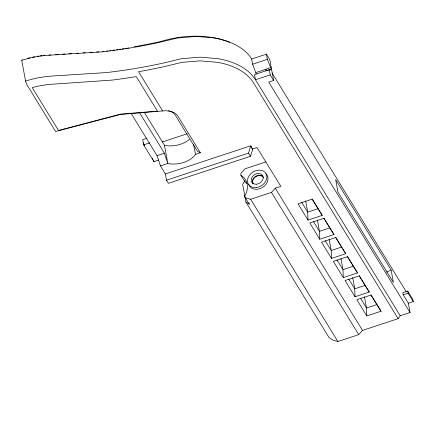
<?xml version="1.0" encoding="UTF-8"?>
<svg xmlns="http://www.w3.org/2000/svg" width="435" height="435" viewBox="0 0 435 435"><rect width="100%" height="100%" fill="white"/><g stroke="black" fill="none" stroke-linecap="round" stroke-linejoin="round"><path stroke-width="0.65" d="M165.376 173.951L166.518 180.177L168.454 183.325L250.462 156.274L248.532 153.125L250.707 145.807L165.376 173.951L160.439 165.904L157.057 155.665L130.973 113.133M250.462 156.274L252.735 149.477L250.707 145.807M244.742 180.694L242.67 184.407L245.9 202.009L329.05 337.576L333.031 340.132L337.859 341.502L358.712 334.624L362.518 330.404L398.145 318.648L400.222 315.767L410.047 312.526L408.334 303.19L403.185 294.789L402.805 292.717L407.72 291.097L412.869 299.492L413.25 301.569L408.334 303.19M160.439 165.904L167.812 163.473A19.934 11.914 -10.4 0 0 195.456 154.354L200.372 152.734L177.779 115.9L175.86 113.823A17.09 10.212 -10.4 0 0 165.039 110.762L120.451 114.432L55.593 131.5L26.791 84.537L25.556 81.073L21.75 60.329L22.223 59.644M265.888 161.918L245.041 168.796L241.235 173.021A2.681 2.093 -31.5 0 0 241.784 176.012L243.051 176.822A21.043 16.438 -31.5 0 1 246.096 193.417L245.253 194.923A2.681 2.093 -31.5 0 0 245.802 197.914L250.636 199.284L271.483 192.406L275.29 188.186L280.82 186.365L256.993 147.519L252.637 148.955M386.617 272.141L391.119 270.032L335.662 179.606L337.946 192.052L393.403 282.478L391.119 270.032M21.75 60.329L24.197 59.579A68.333 40.836 -10.4 0 1 48.769 55.256L102.41 51.841A332.335 198.61 -10.4 0 0 131.642 47.736L136.498 46.898A332.335 198.61 -10.4 0 0 160.656 42.075L177.453 37.981L196.446 36.426L214.515 37.954A73.656 44.017 -10.4 0 1 251.664 59.019L266.41 54.157L269.841 59.758L271.554 69.089L266.644 70.709L265.785 69.312L266.068 70.867M256.242 74.108L252.621 64.206L267.362 59.345L266.41 54.157M255.954 72.553L270.7 67.691L271.554 69.089M410.047 312.526L268.738 82.123L273.653 80.502L271.935 71.166L271.081 69.763L269.265 69.714L254.524 74.581L255.475 79.763L400.222 315.767M273.653 80.502L270.217 74.902L255.475 79.763A73.656 44.017 -10.4 0 0 218.326 58.698L200.258 57.17L181.259 58.725L164.463 62.819A332.335 198.61 -10.4 0 1 106.216 72.585L52.575 76A68.333 40.836 -10.4 0 0 28.003 80.323L25.556 81.073M146.981 138.248L142.685 139.662L143.637 144.85L153.936 161.646L158.851 160.026M143.637 144.85L149.776 142.821M162.228 141.989L187.219 133.746M157.057 155.665L164.43 153.234L167.812 163.473L164.479 145.323L144.246 112.328M166.518 180.177L248.532 153.125M322.237 215.363L318.034 208.724L307.714 212.128L307.985 220.066L322.237 215.363L312.281 199.127L298.029 203.825L307.985 220.066M333.998 234.541L329.795 227.902L319.475 231.306L319.747 239.239L333.998 234.541L324.042 218.305L309.791 223.003L319.747 239.239M345.765 253.719L341.557 247.08L331.236 250.484L331.513 258.417L345.765 253.719L335.804 237.477L321.552 242.181L331.513 258.417M357.526 272.892L353.318 266.258L342.997 269.662L343.275 277.595L357.526 272.892L347.565 256.655L333.313 261.359L343.275 277.595M369.288 292.07L365.079 285.431L354.759 288.84L355.036 296.773L369.288 292.07L359.326 275.833L345.075 280.531L355.036 296.773M403.185 294.789L408.101 293.168L413.25 301.569M381.049 311.248L376.84 304.609L366.52 308.013L366.797 315.946L381.049 311.248L371.088 295.012L356.836 299.71L366.797 315.946M134.241 46.73L136.373 46.366A335.216 200.334 -10.4 0 0 160.754 41.494C182.651 34.865 206.652 33.827 228.348 41.793L229.495 42.434M127.64 48.089L128.82 47.893M102.676 51.531L103.976 51.379M48.861 55.022L50.879 54.897M55.593 54.598L58.285 54.424M62.325 54.168L65.016 53.994M69.056 53.739L71.748 53.57M76.462 53.271L78.479 53.141M83.194 52.842L85.216 52.711M89.925 52.412L92.622 52.243M96.657 51.982L98.68 51.857M200.372 152.734L197.533 151.467L174.995 114.726L173.331 112.915A14.469 8.646 -10.4 0 0 168.378 110.751M247.129 183.472L245.383 182.352A2.681 2.093 -31.5 0 1 244.823 181.123M245.9 202.009L249.402 204.254A2.681 2.093 -31.5 0 1 248.847 203.025M272.033 72.955L406.241 291.782M398.145 318.648L253.398 82.65A71.025 42.445 -10.4 0 0 217.576 62.335L200.149 60.862L181.835 62.363L165.322 66.386A335.216 200.334 -10.4 0 1 140.94 71.258L138.569 71.666L162.668 110.952M312.058 198.98L318.034 208.724M323.819 218.158L329.795 227.902M335.581 237.336L341.557 247.08M347.342 256.509L353.318 266.258M359.103 275.687L365.079 285.431M370.865 294.865L376.84 304.609M301.738 202.384L307.714 212.128L305.653 200.91M313.499 221.562L319.475 231.306L317.414 220.088M325.26 240.74L331.236 250.484L329.175 239.261M337.022 259.918L342.997 269.662L340.942 258.439M348.783 279.091L354.759 288.84L352.703 277.617M360.544 298.269L366.52 308.013L364.465 296.795M250.805 146.323L252.735 149.477M275.29 188.186L362.518 330.404M271.483 192.406L358.712 334.624M240.963 175.278L245.041 181.928M250.636 199.284L337.859 341.502M244.981 197.18L249.059 203.825M164.43 153.234L139.597 112.741A6.15 3.676 -10.4 0 1 139.347 112.181M267.362 59.345L270.7 67.691M407.72 291.097L408.101 293.168M269.265 69.714L270.217 74.902M251.664 59.019L252.621 64.206M193.673 144.632L195.456 154.354M153.702 160.352L153.936 161.646M152.892 159.313A2.235 0.402 71.7 0 1 152.712 159.069M152.511 158.699A2.235 0.402 71.7 0 1 152.304 158.237M144.556 145.768A2.235 0.402 71.7 0 1 144.355 145.404M144.148 144.937A2.235 0.402 71.7 0 1 143.947 144.415M143.762 143.86A2.235 0.402 71.7 0 1 143.501 142.816M27.644 58.35A61.775 36.921 -10.4 0 1 30.075 57.735M32.533 57.181A61.775 36.921 -10.4 0 1 35.001 56.68M37.481 56.245A61.775 36.921 -10.4 0 1 38.726 56.05M39.971 55.87A61.775 36.921 -10.4 0 1 41.842 55.631M43.087 55.49A61.775 36.921 -10.4 0 1 44.957 55.305M126.46 48.28A338.887 202.525 -10.4 0 1 125.22 48.475M123.98 48.666A338.887 202.525 -10.4 0 1 122.121 48.954M120.876 49.139A338.887 202.525 -10.4 0 1 119.016 49.411M117.771 49.59A338.887 202.525 -10.4 0 1 116.531 49.764M114.666 50.025A338.887 202.525 -10.4 0 1 112.801 50.275M110.936 50.52A338.887 202.525 -10.4 0 1 109.691 50.683M107.826 50.917A338.887 202.525 -10.4 0 1 106.586 51.069M189.317 139.407A19.934 11.914 -10.4 0 1 164.479 145.323M265.839 173.799A10.288 8.037 -31.5 0 1 262.479 187.447A10.288 8.037 -31.5 0 1 248.771 184.293M253.132 183.581A5.932 4.633 -31.5 0 1 255.997 176.556A5.932 4.633 -31.5 0 1 263.392 177.627M252.73 183.815A6.4 4.997 -31.5 0 1 255.122 176.697A6.4 4.997 -31.5 0 1 262.974 176.371M120.479 114.149L58.497 130.462L32.212 87.604L35.409 86.777A61.775 36.921 -10.4 0 1 50.291 84.346L111.915 80.111A338.887 202.525 -10.4 0 0 131.794 77.321L136.275 76.593L157.437 111.104L120.479 114.149M256.139 187.512A10.288 8.037 -31.5 0 0 266.089 173.69A10.288 8.037 -31.5 0 0 249.342 175.359A10.288 8.037 -31.5 0 0 256.139 187.512M256.536 184.239A6.4 4.997 -31.5 0 0 262.724 175.642A6.4 4.997 -31.5 0 0 252.311 176.681A6.4 4.997 -31.5 0 0 256.536 184.239"/></g></svg>
